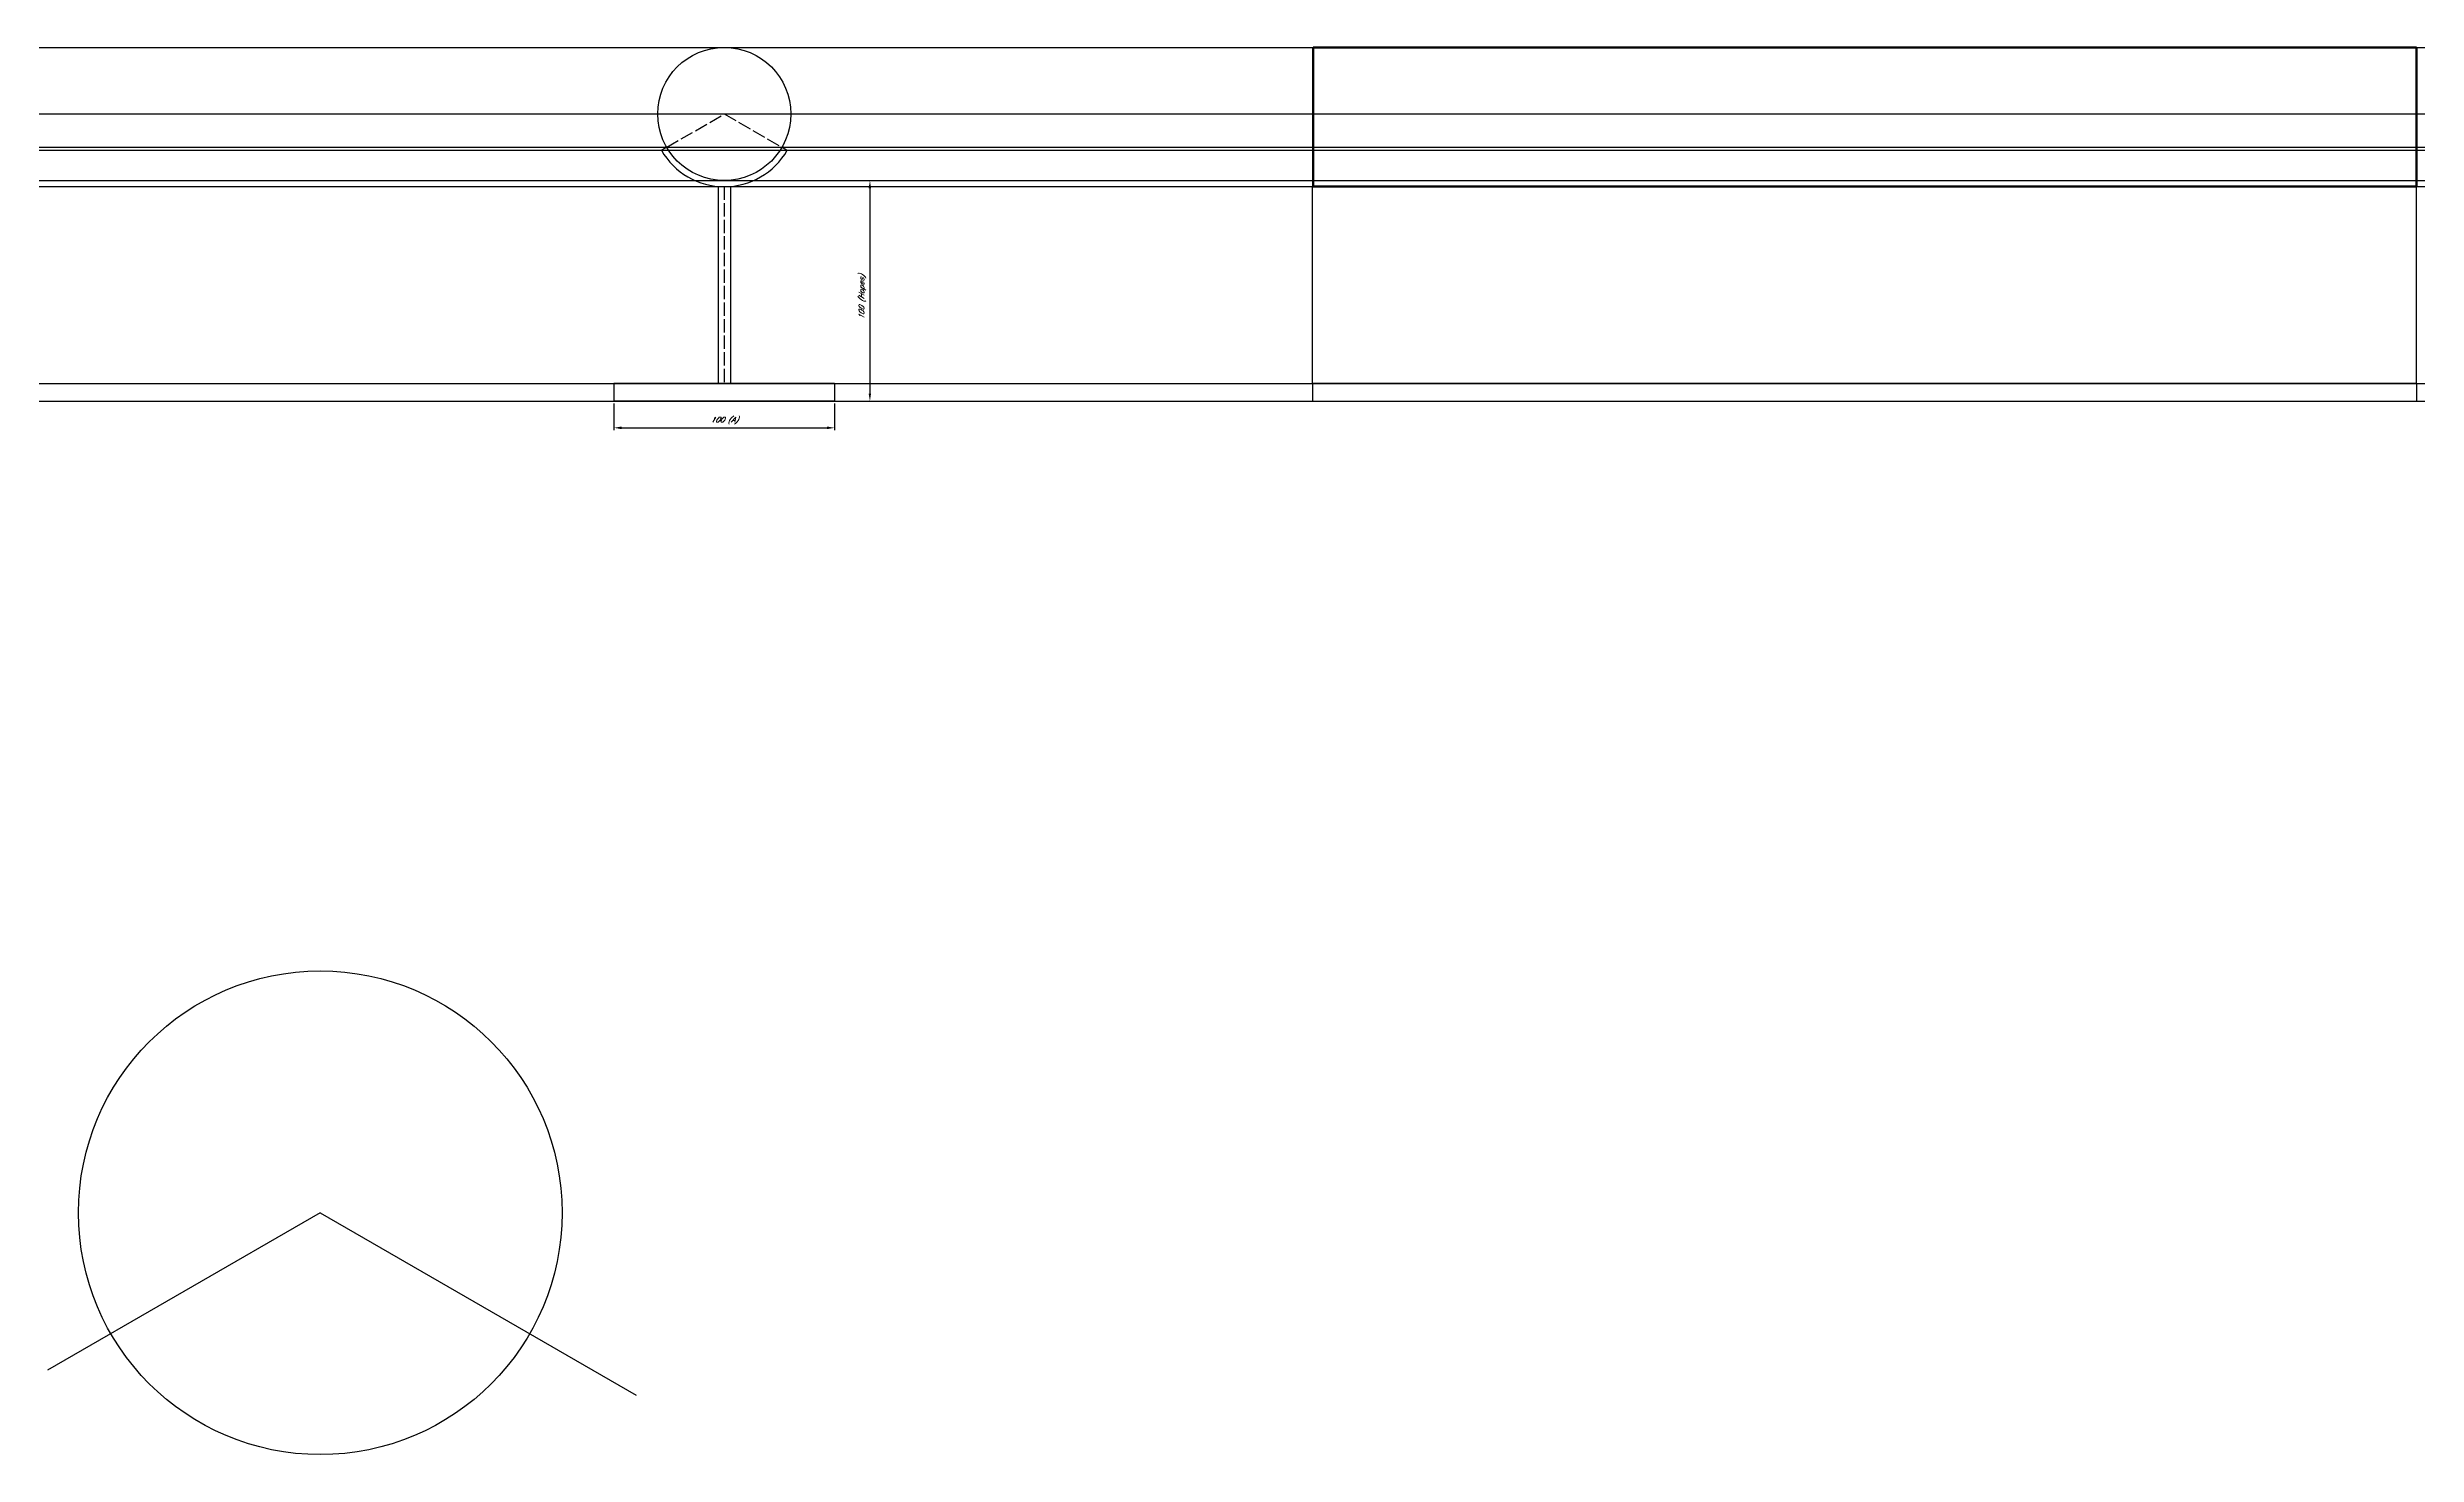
# Model space of a CAD drawing. Header units: millimetres. Extents: x 1396 to 3949, y 1679 to 3843.
# Drawn here: x 1396 to 2470, y 1679 to 2317 of the extents above; entities that cross this region are included whole.
import ezdxf

# ---------------------------------------------------------------- set-up
doc = ezdxf.new("R2010")
doc.units = ezdxf.units.MM
doc.linetypes.add('AM_ISO02W050', pattern=[7.5, 6, -1.5])
doc.linetypes.add('Amconstr', pattern=[9999, 9999, 0])
for name, color, linetype, lineweight in [('AM_5', 3, 'Continuous', 25), ('AM_CL', 1, 'Amconstr', 25), ('I_am_Pipe', 4, 'Continuous', 50), ('虛線', 2, 'AM_ISO02W050', 25)]:
    doc.layers.add(name, color=color, linetype=linetype, lineweight=lineweight)
doc.styles.add('TXT30', font='romans.shx', dxfattribs={"oblique": 30, "height": 2.4})
doc.dimstyles.new('AM_ISO$0', dxfattribs={"dimtxt": 3.5, "dimasz": 3.5, "dimexe": 1, "dimexo": 1, "dimgap": 1.5, "dimtad": 1, "dimdsep": 46, "dimtxsty": 'TXT30', "dimcen": 0, "dimclrd": 256, "dimclre": 256, "dimclrt": 2, "dimadec": 0, "dimazin": 2, "dimtp": 0.1, "dimtm": 0.1, "dimtfac": 0.71, "dimtmove": 0, "dimatfit": 3, "dimfxl": 1, "dimlwd": -1, "dimlwe": -1, "dimarcsym": 1})

# ---------------------------------------------------------------- blocks, each defined once
blk = doc.blocks.new('*D229')
at = {"layer": 'AM_5', "linetype": 'ByBlock', "transparency": 16777216}
for p, q in [((1703.8, 2256.2), (1769.8, 2256.2)), ((1768.8, 2252.7), (1768.8, 2159.7)), ((1703.8, 2156.2), (1769.8, 2156.2))]:
    blk.add_line(p, q, dxfattribs=at)
at = {"layer": 'AM_5', "transparency": 16777216}
for points in [[(1768.2, 2252.7), (1769.3, 2252.7), (1768.8, 2256.2)], [(1768.2, 2159.7), (1769.3, 2159.7), (1768.8, 2156.2)]]:
    blk.add_solid(points, dxfattribs=at)
at = {"layer": 'Defpoints', "color": 0, "transparency": 16777216}
for p in [(1702.8, 2256.2), (1702.8, 2156.2), (1768.8, 2156.2)]:
    blk.add_point(p, dxfattribs=at)
at = {"layer": 'AM_5', "color": 2, "transparency": 16777216, "insert": (1765.4, 2203.4), "char_height": 2.4, "attachment_point": 5, "rotation": 90, "style": 'TXT30'}
blk.add_mtext('100 (Hopes)', dxfattribs=at)
blk = doc.blocks.new('*D230')
at = {"layer": 'AM_5', "linetype": 'ByBlock', "transparency": 16777216}
for p, q in [((1652.8, 2155.2), (1652.8, 2143.2)), ((1752.8, 2155.2), (1752.8, 2143.2)), ((1656.3, 2144.2), (1749.3, 2144.2))]:
    blk.add_line(p, q, dxfattribs=at)
at = {"layer": 'AM_5', "transparency": 16777216}
for points in [[(1656.3, 2144.8), (1656.3, 2143.6), (1652.8, 2144.2)], [(1749.3, 2144.8), (1749.3, 2143.6), (1752.8, 2144.2)]]:
    blk.add_solid(points, dxfattribs=at)
at = {"layer": 'Defpoints', "color": 0, "transparency": 16777216}
for p in [(1652.8, 2156.2), (1752.8, 2156.2), (1752.8, 2144.2)]:
    blk.add_point(p, dxfattribs=at)
at = {"layer": 'AM_5', "color": 2, "transparency": 16777216, "insert": (1702.8, 2147.5), "char_height": 2.4, "attachment_point": 5, "style": 'TXT30'}
blk.add_mtext('100 (A)', dxfattribs=at)

msp = doc.modelspace()

# ---------------------------------------------------------------- linework, layer by layer
for p, q in [((1676.701, 2271.29), (1674.302, 2269.905)), ((1728.923, 2271.29), (1731.322, 2269.905)), ((1700.042, 2253.445), (1700.042, 2164.215)), ((1705.582, 2253.445), (1705.582, 2164.215)), ((1969.355, 2164.215), (1969.355, 2253.445)), ((2469.54, 2164.215), (2469.54, 2253.445)), ((1652.812, 2164.215), (1652.812, 2156.215)), ((1752.812, 2164.215), (1652.812, 2164.215)), ((1752.812, 2164.215), (1752.812, 2156.215)), ((1969.355, 2164.215), (1969.355, 2156.215)), ((2469.54, 2164.215), (1969.355, 2164.215)), ((2469.54, 2164.215), (2469.54, 2156.215)), ((1752.812, 2156.215), (1652.812, 2156.215)), ((1969.355, 2156.215), (2469.54, 2156.215)), ((1519.757, 1788.669), (1396.125, 1717.29)), ((1519.757, 1788.669), (1662.943, 1706.001))]:
    msp.add_line(p, q)
for centre, radius in [((1702.812, 2286.365), 30.15), ((1519.757, 1788.669), 109.55)]:
    msp.add_circle(centre, radius)
msp.add_arc((1702.812, 2286.365), 32.92, 210, 330)
at = {"layer": 'AM_CL'}
for p in [(1702.812, 2316.515), (1702.812, 2286.365), (1728.923, 2271.29), (1731.322, 2269.905), (1702.812, 2256.215), (1702.812, 2256.215), (1702.812, 2253.445), (1702.812, 2164.215), (1702.812, 2156.215)]:
    msp.add_xline(p, (1, 0), dxfattribs=at)
at = {"layer": 'I_am_Pipe'}
for p, q in [((1969.54, 2316.515), (1969.54, 2253.445)), ((1969.54, 2316.515), (2469.54, 2316.515)), ((2469.54, 2316.515), (2469.54, 2253.445)), ((1969.54, 2253.445), (2469.54, 2253.445))]:
    msp.add_line(p, q, dxfattribs=at)
at = {"layer": '虛線'}
for p, q in [((1676.701, 2271.29), (1702.812, 2286.365)), ((1702.812, 2286.365), (1728.923, 2271.29)), ((1702.812, 2253.445), (1702.812, 2164.215))]:
    msp.add_line(p, q, dxfattribs=at)

# ---------------------------------------------------------------- dimensions: what is measured, and where the dimension line sits
at = {"layer": 'AM_5'}
dim = msp.add_linear_dim(base=(1768.753, 2156.215), p1=(1702.812, 2256.215), p2=(1702.812, 2156.215), angle=90, text='<> (Hopes)', dimstyle='AM_ISO$0', override={"dimpost": ''}, dxfattribs=at)
dim.commit()
dim.dimension.update_dxf_attribs({"geometry": '*D229', "text_midpoint": (1768.753, 2203.445), "dimtype": 160})
dim = msp.add_linear_dim(base=(1752.812, 2144.215), p1=(1652.812, 2156.215), p2=(1752.812, 2156.215), angle=0, text='<> (A)', dimstyle='AM_ISO$0', override={"dimpost": ''}, dxfattribs=at)
dim.commit()
dim.dimension.update_dxf_attribs({"geometry": '*D230', "text_midpoint": (1702.812, 2147.544)})

doc.saveas('drawing.dxf')
